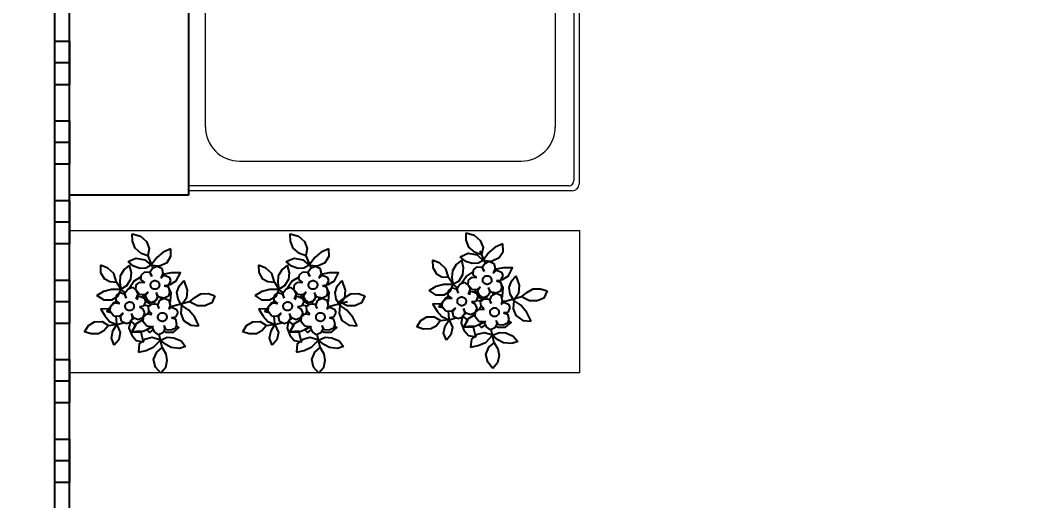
# Model space of a CAD drawing. Header units: inches. Extents: x -173 to 14008, y -3334 to 10368.
# Drawn here: x 5305.3 to 5663.9, y 7290.9 to 7460.4 of the extents above; entities that cross this region are included whole.
import ezdxf

# ---------------------------------------------------------------- set-up
doc = ezdxf.new("R2010")
doc.units = ezdxf.units.IN
doc.header["$MEASUREMENT"] = 0
doc.layers.add('ARREDAMENTO', color=8, linetype='Continuous', lineweight=18)
doc.layers.add('QUOTE', color=6, linetype='Continuous', lineweight=9)
doc.styles.get("Standard").update_dxf_attribs({"font": 'Arial.ttf'})
doc.dimstyles.get("Standard").update_dxf_attribs({"dimtxt": 15, "dimasz": 10, "dimexe": 10, "dimexo": 10, "dimgap": 5, "dimtad": 2, "dimtih": 1, "dimtoh": 1, "dimdec": 0, "dimzin": 0, "dimdsep": 46, "dimtxsty": 'Standard', "dimblk": 'OBLIQUE', "dimblk1": 'OBLIQUE', "dimblk2": 'OBLIQUE', "dimcen": 0.09, "dimdle": 10, "dimadec": 0, "dimazin": 0, "dimtfac": 1, "dimtdec": 0, "dimtofl": 0, "dimtmove": 0, "dimatfit": 3, "dimldrblk": 'OBLIQUE', "dimfxl": 1, "dimtolj": 1, "dimtzin": 0, "dimarcsym": 0})

# ---------------------------------------------------------------- blocks, each defined once
blk = doc.blocks.new('vasca')
at = {"layer": 'ARREDAMENTO'}
for p, q in [((11001.47, 4427.4), (11207.6, 4427.4)), ((11001.47, 4427.4), (11207.6, 4427.4)), ((11207.6, 4427.4), (11215.6, 4427.4)), ((11207.6, 4427.4), (11215.6, 4427.4)), ((10999.47, 4312.54), (10999.47, 4425.4)), ((10999.47, 4312.54), (10999.47, 4425.4)), ((11000.97, 4312.54), (11000.97, 4424.4)), ((11002.47, 4425.9), (11207.6, 4425.9)), ((11207.6, 4425.9), (11214.6, 4425.9)), ((11216.1, 4424.4), (11216.1, 4312.54)), ((11217.6, 4425.4), (11217.6, 4312.54)), ((11217.6, 4425.4), (11217.6, 4312.54)), ((11016.47, 4420.4), (11198.85, 4420.4)), ((11006.47, 4327.54), (11006.47, 4410.4)), ((11208.85, 4327.54), (11208.85, 4410.4)), ((11198.85, 4317.54), (11016.47, 4317.54))]:
    blk.add_line(p, q, dxfattribs=at)
for radius in [4.62, 2.82]:
    blk.add_circle((11107.57, 4328.92), radius, dxfattribs=at)
for centre, radius, start, end in [((11001.47, 4425.4), 2, 90, 180), ((11001.47, 4425.4), 2, 90, 180), ((11215.6, 4425.4), 2, 0, 90), ((11215.6, 4425.4), 2, 0, 90), ((11002.47, 4424.4), 1.5, 90, 180), ((11214.6, 4424.4), 1.5, 0, 90), ((11016.47, 4410.4), 10, 90, 180), ((11198.85, 4410.4), 10, 0, 90), ((11016.47, 4327.54), 10, 180, 270), ((11198.85, 4327.54), 10, 270, 0)]:
    blk.add_arc(centre, radius, start, end, dxfattribs=at)
blk = doc.blocks.new('_Oblique')
at = {"color": 0, "linetype": 'ByBlock', "lineweight": -2}
blk.add_line((-0.5, -0.5), (0.5, 0.5), dxfattribs=at)
blk = doc.blocks.new('*D20')
at = {"layer": 'Defpoints', "color": 0, "transparency": 16777216}
for p in [(5317.5, 7662.06), (5244.22, 7012.36), (5317.5, 7012.36)]:
    blk.add_point(p, dxfattribs=at)
at = {"layer": 'QUOTE', "color": 0, "lineweight": -2, "transparency": 16777216}
for p, q in [((5244.22, 7672.06), (5244.22, 7002.36)), ((5307.5, 7662.06), (5234.22, 7662.06)), ((5307.5, 7012.36), (5234.22, 7012.36))]:
    blk.add_line(p, q, dxfattribs=at)
at = {"layer": 'QUOTE', "color": 0, "lineweight": -2, "transparency": 16777216, "xscale": 10, "yscale": 10, "zscale": 10}
for p, rotation in [((5244.22, 7662.06), 90), ((5244.22, 7012.36), 270)]:
    blk.add_blockref('_Oblique', p, dxfattribs=dict(at, rotation=rotation))
at = {"layer": 'QUOTE', "color": 0, "transparency": 16777216, "insert": (5222.54, 7337.21), "char_height": 15, "attachment_point": 5}
blk.add_mtext('\\A1;650', dxfattribs=at)

msp = doc.modelspace()

# ---------------------------------------------------------------- linework, layer by layer
for p, q in [((5317.5, 7012.36), (5317.5, 7662.36)), ((5322.61, 7381.56), (5322.72, 7662.06)), ((5364.63, 7662.36), (5364.63, 7398.79)), ((5322.61, 7445.38), (5317.5, 7445.38)), ((5322.61, 7417.3), (5317.5, 7417.3)), ((5364.63, 7398.79), (5322.61, 7398.79)), ((5322.61, 7389.22), (5317.5, 7389.22)), ((5322.61, 7241.17), (5322.61, 7381.56)), ((5322.61, 7361.14), (5317.5, 7361.14)), ((5322.61, 7333.06), (5317.5, 7333.06)), ((5322.61, 7304.98), (5317.5, 7304.98))]:
    msp.add_line(p, q)
msp.add_lwpolyline([(6027.67, 7202.33), (6027.5, 7012.36), (5317.5, 7012.36), (5317.5, 7662.36)])
for points in [[(5322.61, 7453.04), (5322.61, 7437.72), (5317.5, 7437.72), (5317.5, 7453.04)], [(5322.61, 7424.96), (5322.61, 7409.64), (5317.5, 7409.64), (5317.5, 7424.96)], [(5322.61, 7396.88), (5322.61, 7381.56), (5317.5, 7381.56), (5317.5, 7396.88)], [(5322.61, 7368.8), (5322.61, 7353.49), (5317.5, 7353.49), (5317.5, 7368.8)], [(5322.61, 7340.72), (5322.61, 7325.41), (5317.5, 7325.41), (5317.5, 7340.72)], [(5322.61, 7312.64), (5322.61, 7297.33), (5317.5, 7297.33), (5317.5, 7312.64)]]:
    msp.add_lwpolyline(points, close=True)
at = {"layer": 'ARREDAMENTO', "linetype": 'Continuous', "lineweight": -3}
for p, q in [((5352, 7372.95), (5353.52, 7373.69)), ((5353.52, 7373.69), (5355.2, 7372.96)), ((5407.78, 7372.95), (5409.3, 7373.69)), ((5409.3, 7373.69), (5410.98, 7372.96)), ((5468.22, 7373.3), (5469.21, 7374.67)), ((5469.21, 7374.67), (5470.73, 7375.41)), ((5470.73, 7375.41), (5472.42, 7374.68)), ((5472.42, 7374.68), (5472.84, 7372.9)), ((5347.87, 7368.94), (5348.02, 7370.68)), ((5348.02, 7370.68), (5349.27, 7371.73)), ((5349.27, 7371.73), (5351.01, 7371.58)), ((5351.01, 7371.58), (5352, 7372.95)), ((5351.01, 7371.58), (5351.75, 7370.06)), ((5351.75, 7370.06), (5351.01, 7371.58)), ((5355.63, 7371.17), (5354.9, 7369.49)), ((5354.9, 7369.49), (5356.16, 7370.55)), ((5355.2, 7372.96), (5355.63, 7371.17)), ((5356.16, 7370.55), (5357.84, 7369.82)), ((5403.64, 7368.94), (5403.79, 7370.68)), ((5403.79, 7370.68), (5405.05, 7371.73)), ((5405.05, 7371.73), (5406.78, 7371.58)), ((5406.78, 7371.58), (5407.78, 7372.95)), ((5406.78, 7371.58), (5407.52, 7370.06)), ((5407.52, 7370.06), (5406.78, 7371.58)), ((5411.41, 7371.17), (5410.68, 7369.49)), ((5410.68, 7369.49), (5411.93, 7370.55)), ((5410.98, 7372.96), (5411.41, 7371.17)), ((5411.93, 7370.55), (5413.62, 7369.82)), ((5465.08, 7370.67), (5465.23, 7372.4)), ((5466.45, 7369.67), (5465.08, 7370.67)), ((5465.23, 7372.4), (5466.49, 7373.46)), ((5466.49, 7373.46), (5468.22, 7373.3)), ((5468.22, 7373.3), (5468.96, 7371.78)), ((5468.96, 7371.78), (5468.22, 7373.3)), ((5472.84, 7372.9), (5472.11, 7371.22)), ((5472.11, 7371.22), (5473.37, 7372.27)), ((5473.37, 7372.27), (5475.05, 7371.54)), ((5475.53, 7370.34), (5474.8, 7368.65)), ((5475.05, 7371.54), (5475.53, 7370.34)), ((5346.09, 7365.31), (5346.24, 7367.05)), ((5346.24, 7367.05), (5347.5, 7368.1)), ((5347.5, 7368.1), (5349.23, 7367.95)), ((5349.23, 7367.95), (5347.87, 7368.94)), ((5357.59, 7366.93), (5356.12, 7366.77)), ((5356.12, 7366.77), (5357.54, 7366.35)), ((5358.32, 7368.61), (5357.59, 7366.93)), ((5357.84, 7369.82), (5358.32, 7368.61)), ((5401.87, 7365.31), (5402.02, 7367.05)), ((5402.02, 7367.05), (5403.28, 7368.1)), ((5403.28, 7368.1), (5405.01, 7367.95)), ((5405.01, 7367.95), (5403.64, 7368.94)), ((5413.36, 7366.93), (5411.89, 7366.77)), ((5411.89, 7366.77), (5413.31, 7366.35)), ((5414.09, 7368.61), (5413.36, 7366.93)), ((5413.62, 7369.82), (5414.09, 7368.61)), ((5459.42, 7365.92), (5460.41, 7367.29)), ((5460.41, 7367.29), (5461.94, 7368.03)), ((5461.94, 7368.03), (5463.3, 7367.04)), ((5463.3, 7367.04), (5463.46, 7368.77)), ((5463.3, 7367.04), (5464.04, 7365.52)), ((5464.62, 7365.47), (5463.3, 7367.04)), ((5463.46, 7368.77), (5464.71, 7369.83)), ((5464.71, 7369.83), (5466.45, 7369.67)), ((5474.8, 7368.65), (5473.33, 7368.49)), ((5473.33, 7368.49), (5474.75, 7368.07)), ((5474.75, 7368.07), (5475.18, 7366.29)), ((5339.07, 7361.56), (5339.22, 7363.3)), ((5339.22, 7363.3), (5340.48, 7364.35)), ((5340.48, 7364.35), (5341.9, 7363.93)), ((5341.9, 7363.93), (5342.64, 7362.41)), ((5342.21, 7364.2), (5343.2, 7365.57)), ((5342.64, 7362.41), (5342.21, 7364.2)), ((5343.2, 7365.57), (5344.72, 7366.31)), ((5344.72, 7366.31), (5346.09, 7365.31)), ((5346.09, 7365.31), (5346.83, 7363.79)), ((5347.41, 7363.74), (5346.09, 7365.31)), ((5346.83, 7363.79), (5346.1, 7362.11)), ((5346.1, 7362.11), (5347.36, 7363.16)), ((5347.36, 7363.16), (5349.04, 7362.44)), ((5349.15, 7363.59), (5347.41, 7363.74)), ((5350.4, 7364.65), (5349.15, 7363.59)), ((5349.41, 7363.28), (5350.4, 7364.65)), ((5350.15, 7361.76), (5349.41, 7363.28)), ((5354.03, 7362.87), (5353.29, 7364.39)), ((5353.29, 7364.39), (5353.72, 7362.61)), ((5357.55, 7363.15), (5356.03, 7362.41)), ((5357.54, 7366.35), (5357.96, 7364.57)), ((5357.96, 7364.57), (5357.55, 7363.15)), ((5394.84, 7361.56), (5395, 7363.3)), ((5395, 7363.3), (5396.25, 7364.35)), ((5396.25, 7364.35), (5397.67, 7363.93)), ((5397.67, 7363.93), (5398.41, 7362.41)), ((5397.99, 7364.2), (5398.98, 7365.57)), ((5398.41, 7362.41), (5397.99, 7364.2)), ((5398.98, 7365.57), (5400.5, 7366.31)), ((5400.5, 7366.31), (5401.87, 7365.31)), ((5401.87, 7365.31), (5402.61, 7363.79)), ((5403.19, 7363.74), (5401.87, 7365.31)), ((5402.61, 7363.79), (5401.88, 7362.11)), ((5401.88, 7362.11), (5403.14, 7363.16)), ((5403.14, 7363.16), (5404.82, 7362.44)), ((5404.92, 7363.59), (5403.19, 7363.74)), ((5406.18, 7364.65), (5404.92, 7363.59)), ((5405.18, 7363.28), (5406.18, 7364.65)), ((5405.92, 7361.76), (5405.18, 7363.28)), ((5409.81, 7362.87), (5409.07, 7364.39)), ((5409.07, 7364.39), (5409.49, 7362.61)), ((5413.32, 7363.15), (5411.8, 7362.41)), ((5413.31, 7366.35), (5413.74, 7364.57)), ((5413.74, 7364.57), (5413.32, 7363.15)), ((5456.28, 7363.29), (5456.43, 7365.02)), ((5457.65, 7362.29), (5456.28, 7363.29)), ((5456.43, 7365.02), (5457.69, 7366.07)), ((5457.69, 7366.07), (5459.11, 7365.66)), ((5459.11, 7365.66), (5459.85, 7364.14)), ((5459.85, 7364.14), (5459.42, 7365.92)), ((5464.04, 7365.52), (5463.32, 7363.84)), ((5463.32, 7363.84), (5464.57, 7364.89)), ((5464.57, 7364.89), (5466.26, 7364.16)), ((5466.36, 7365.32), (5464.62, 7365.47)), ((5466.73, 7362.95), (5466, 7361.27)), ((5466.26, 7364.16), (5466.73, 7362.95)), ((5467.61, 7366.37), (5466.36, 7365.32)), ((5466.62, 7365), (5467.61, 7366.37)), ((5467.36, 7363.48), (5466.62, 7365)), ((5468.73, 7362.49), (5467.36, 7363.48)), ((5470.25, 7363.23), (5468.73, 7362.49)), ((5470.93, 7364.33), (5470.25, 7363.23)), ((5471.24, 7364.6), (5470.5, 7366.12)), ((5470.5, 7366.12), (5470.93, 7364.33)), ((5470.99, 7361.71), (5471.72, 7363.39)), ((5473.24, 7364.13), (5471.24, 7364.6)), ((5471.72, 7363.39), (5473.24, 7364.13)), ((5474.76, 7364.87), (5473.24, 7364.13)), ((5473.24, 7364.13), (5474.92, 7363.4)), ((5475.18, 7366.29), (5474.76, 7364.87)), ((5474.92, 7363.4), (5475.35, 7361.62)), ((5336.98, 7357.67), (5337.13, 7359.4)), ((5337.13, 7359.4), (5338.7, 7360.72)), ((5338.7, 7360.72), (5340.44, 7360.57)), ((5340.44, 7360.57), (5339.07, 7361.56)), ((5348.79, 7359.55), (5347.32, 7359.38)), ((5347.32, 7359.38), (5348.43, 7358.7)), ((5349.52, 7361.23), (5348.79, 7359.55)), ((5349.04, 7362.44), (5349.52, 7361.23)), ((5351.52, 7360.76), (5350.15, 7361.76)), ((5350.53, 7359.39), (5351.78, 7360.45)), ((5350.69, 7357.92), (5350.53, 7359.39)), ((5353.04, 7361.5), (5351.52, 7360.76)), ((5351.78, 7360.45), (5353.52, 7360.3)), ((5353.72, 7362.61), (5353.04, 7361.5)), ((5353.52, 7360.3), (5354.26, 7358.78)), ((5353.78, 7359.98), (5354.51, 7361.67)), ((5354.26, 7358.78), (5353.78, 7359.98)), ((5356.03, 7362.41), (5354.03, 7362.87)), ((5354.51, 7361.67), (5356.03, 7362.41)), ((5356.03, 7362.41), (5357.71, 7361.68)), ((5357.71, 7361.68), (5358.14, 7359.89)), ((5358.14, 7359.89), (5357.72, 7358.47)), ((5392.76, 7357.67), (5392.91, 7359.4)), ((5392.91, 7359.4), (5394.48, 7360.72)), ((5394.48, 7360.72), (5396.21, 7360.57)), ((5396.21, 7360.57), (5394.84, 7361.56)), ((5404.57, 7359.55), (5403.1, 7359.38)), ((5403.1, 7359.38), (5404.2, 7358.7)), ((5405.3, 7361.23), (5404.57, 7359.55)), ((5404.82, 7362.44), (5405.3, 7361.23)), ((5407.29, 7360.76), (5405.92, 7361.76)), ((5406.3, 7359.39), (5407.56, 7360.45)), ((5406.46, 7357.92), (5406.3, 7359.39)), ((5408.81, 7361.5), (5407.29, 7360.76)), ((5407.56, 7360.45), (5409.29, 7360.3)), ((5409.49, 7362.61), (5408.81, 7361.5)), ((5409.29, 7360.3), (5410.03, 7358.78)), ((5409.55, 7359.98), (5410.28, 7361.67)), ((5410.03, 7358.78), (5409.55, 7359.98)), ((5411.8, 7362.41), (5409.81, 7362.87)), ((5410.28, 7361.67), (5411.8, 7362.41)), ((5411.8, 7362.41), (5413.49, 7361.68)), ((5413.49, 7361.68), (5413.91, 7359.89)), ((5413.91, 7359.89), (5413.5, 7358.47)), ((5454.19, 7359.39), (5454.34, 7361.13)), ((5455.51, 7357.82), (5454.19, 7359.39)), ((5454.34, 7361.13), (5455.92, 7362.45)), ((5455.92, 7362.45), (5457.65, 7362.29)), ((5466, 7361.27), (5464.53, 7361.11)), ((5464.53, 7361.11), (5465.64, 7360.43)), ((5465.64, 7360.43), (5466.38, 7358.91)), ((5467.74, 7361.12), (5468.99, 7362.17)), ((5467.9, 7359.65), (5467.74, 7361.12)), ((5468.95, 7358.39), (5467.9, 7359.65)), ((5468.99, 7362.17), (5470.73, 7362.02)), ((5470.73, 7362.02), (5471.47, 7360.5)), ((5471.47, 7360.5), (5470.99, 7361.71)), ((5475.35, 7361.62), (5474.93, 7360.2)), ((5474.93, 7360.2), (5475.88, 7360.99)), ((5475.88, 7360.99), (5477.56, 7360.26)), ((5477.56, 7360.26), (5478.04, 7359.05)), ((5338.3, 7356.1), (5336.98, 7357.67)), ((5340.03, 7355.95), (5338.3, 7356.1)), ((5341.6, 7357.26), (5340.03, 7355.95)), ((5340.61, 7355.9), (5341.6, 7357.26)), ((5341.04, 7354.11), (5340.61, 7355.9)), ((5345.23, 7355.49), (5344.49, 7357.01)), ((5344.49, 7357.01), (5344.92, 7355.23)), ((5348.43, 7358.7), (5349.17, 7357.18)), ((5349.17, 7357.18), (5348.44, 7355.5)), ((5348.6, 7354.03), (5348.75, 7355.76)), ((5348.75, 7355.76), (5350.01, 7356.82)), ((5350.01, 7356.82), (5351.74, 7356.67)), ((5351.74, 7356.67), (5350.69, 7357.92)), ((5357.72, 7358.47), (5358.67, 7359.26)), ((5358.67, 7359.26), (5360.35, 7358.53)), ((5360.83, 7357.33), (5360.1, 7355.64)), ((5360.35, 7358.53), (5360.83, 7357.33)), ((5394.08, 7356.1), (5392.76, 7357.67)), ((5395.81, 7355.95), (5394.08, 7356.1)), ((5397.38, 7357.26), (5395.81, 7355.95)), ((5396.39, 7355.9), (5397.38, 7357.26)), ((5396.81, 7354.11), (5396.39, 7355.9)), ((5401.01, 7355.49), (5400.27, 7357.01)), ((5400.27, 7357.01), (5400.7, 7355.23)), ((5404.2, 7358.7), (5404.94, 7357.18)), ((5404.94, 7357.18), (5404.21, 7355.5)), ((5404.38, 7354.03), (5404.53, 7355.76)), ((5404.53, 7355.76), (5405.78, 7356.82)), ((5405.78, 7356.82), (5407.52, 7356.67)), ((5407.52, 7356.67), (5406.46, 7357.92)), ((5413.5, 7358.47), (5414.44, 7359.26)), ((5414.44, 7359.26), (5416.12, 7358.53)), ((5416.6, 7357.33), (5415.87, 7355.64)), ((5416.12, 7358.53), (5416.6, 7357.33)), ((5457.24, 7357.67), (5455.51, 7357.82)), ((5458.82, 7358.99), (5457.24, 7357.67)), ((5457.82, 7357.62), (5458.82, 7358.99)), ((5458.25, 7355.84), (5457.82, 7357.62)), ((5459.93, 7355.11), (5458.25, 7355.84)), ((5462.13, 7356.95), (5461.14, 7355.58)), ((5462.45, 7357.21), (5461.7, 7358.74)), ((5461.7, 7358.74), (5462.13, 7356.95)), ((5464.13, 7356.49), (5462.45, 7357.21)), ((5465.65, 7357.23), (5464.13, 7356.49)), ((5466.38, 7358.91), (5465.65, 7357.23)), ((5465.81, 7355.76), (5465.96, 7357.49)), ((5467.13, 7354.18), (5465.81, 7355.76)), ((5465.96, 7357.49), (5467.22, 7358.54)), ((5467.22, 7358.54), (5468.95, 7358.39)), ((5477.31, 7357.37), (5475.84, 7357.21)), ((5475.84, 7357.21), (5477.26, 7356.79)), ((5477.26, 7356.79), (5477.68, 7355.01)), ((5478.04, 7359.05), (5477.31, 7357.37)), ((5342.72, 7353.38), (5341.04, 7354.11)), ((5343.93, 7353.86), (5342.72, 7353.38)), ((5344.92, 7355.23), (5343.93, 7353.86)), ((5346.92, 7354.76), (5345.23, 7355.49)), ((5348.44, 7355.5), (5346.92, 7354.76)), ((5349.92, 7352.46), (5348.6, 7354.03)), ((5351.65, 7352.31), (5349.92, 7352.46)), ((5356.8, 7351.27), (5356.06, 7352.8)), ((5356.06, 7352.8), (5356.22, 7351.33)), ((5360.1, 7355.64), (5358.63, 7355.48)), ((5358.63, 7355.48), (5360.05, 7355.07)), ((5360.05, 7355.07), (5360.47, 7353.28)), ((5360.47, 7353.28), (5360.06, 7351.86)), ((5398.5, 7353.38), (5396.81, 7354.11)), ((5399.7, 7353.86), (5398.5, 7353.38)), ((5400.7, 7355.23), (5399.7, 7353.86)), ((5402.69, 7354.76), (5401.01, 7355.49)), ((5404.21, 7355.5), (5402.69, 7354.76)), ((5405.69, 7352.46), (5404.38, 7354.03)), ((5407.43, 7352.31), (5405.69, 7352.46)), ((5412.58, 7351.27), (5411.84, 7352.8)), ((5411.84, 7352.8), (5412, 7351.33)), ((5415.87, 7355.64), (5414.4, 7355.48)), ((5414.4, 7355.48), (5415.82, 7355.07)), ((5415.82, 7355.07), (5416.25, 7353.28)), ((5416.25, 7353.28), (5415.83, 7351.86)), ((5461.14, 7355.58), (5459.93, 7355.11)), ((5468.86, 7354.03), (5467.13, 7354.18)), ((5469.87, 7352.2), (5469.13, 7353.72)), ((5471.24, 7351.2), (5469.87, 7352.2)), ((5473.44, 7353.05), (5472.76, 7351.94)), ((5474.01, 7353), (5473.27, 7354.52)), ((5473.27, 7354.52), (5473.44, 7353.05)), ((5475.75, 7352.85), (5474.01, 7353)), ((5477.27, 7353.59), (5475.75, 7352.85)), ((5477.68, 7355.01), (5477.27, 7353.59)), ((5352.66, 7350.47), (5351.92, 7351.99)), ((5354.03, 7349.48), (5352.66, 7350.47)), ((5355.55, 7350.22), (5354.03, 7349.48)), ((5356.22, 7351.33), (5355.55, 7350.22)), ((5358.54, 7351.12), (5356.8, 7351.27)), ((5360.06, 7351.86), (5358.54, 7351.12)), ((5408.43, 7350.47), (5407.69, 7351.99)), ((5409.8, 7349.48), (5408.43, 7350.47)), ((5411.32, 7350.22), (5409.8, 7349.48)), ((5412, 7351.33), (5411.32, 7350.22)), ((5414.31, 7351.12), (5412.58, 7351.27)), ((5415.83, 7351.86), (5414.31, 7351.12)), ((5472.76, 7351.94), (5471.24, 7351.2))]:
    msp.add_line(p, q, dxfattribs=at)
at = {"layer": 'ARREDAMENTO'}
msp.add_lwpolyline([(5502.67, 7386.27), (5502.67, 7336.02), (5322.61, 7336.02), (5322.61, 7386.27)], close=True, dxfattribs=at)
at = {"layer": 'ARREDAMENTO', "linetype": 'Continuous', "lineweight": -3}
for points in [[(5344.81, 7385.14), (5347.66, 7384.3), (5349.84, 7382.35), (5350.8, 7379.92), (5350.28, 7377.33), (5348, 7378.12), (5345.83, 7380.07), (5344.87, 7382.49)], [(5400.58, 7385.14), (5403.44, 7384.3), (5405.61, 7382.35), (5406.57, 7379.92), (5406.05, 7377.33), (5403.78, 7378.12), (5401.6, 7380.07), (5400.64, 7382.49)], [(5462.6, 7385.48), (5465.46, 7384.64), (5467.63, 7382.69), (5468.59, 7380.26), (5468.07, 7377.67), (5465.8, 7378.46), (5463.62, 7380.41), (5462.66, 7382.83)], [(5475.62, 7381.57), (5472.88, 7380.34), (5470.66, 7378.48), (5468.66, 7375.73), (5471.57, 7375.47), (5474.32, 7376.7), (5475.68, 7378.92)], [(5358.41, 7379.84), (5355.67, 7378.62), (5353.45, 7376.76), (5351.45, 7374), (5354.36, 7373.75), (5357.11, 7374.97), (5358.47, 7377.2)], [(5414.19, 7379.84), (5411.44, 7378.62), (5409.23, 7376.76), (5407.23, 7374), (5410.14, 7373.75), (5412.88, 7374.97), (5414.25, 7377.2)], [(5460.57, 7377.02), (5463.32, 7378.25), (5466.49, 7377.68), (5468.66, 7375.73), (5466.82, 7374.72), (5464.76, 7374.61), (5462.48, 7375.39)], [(5333.58, 7374.1), (5333.65, 7371.46), (5334.92, 7369.3), (5336.88, 7368.25), (5339.21, 7368.04), (5338.3, 7371.05), (5336.13, 7373)], [(5343.84, 7374.08), (5341.94, 7372.49), (5340.58, 7370.27), (5340.37, 7367.94), (5340.75, 7365.56), (5342.91, 7366.84), (5344.28, 7369.06), (5344.48, 7371.39)], [(5343.36, 7375.3), (5346.11, 7376.52), (5349.28, 7375.95), (5351.45, 7374), (5349.61, 7372.99), (5347.55, 7372.88), (5345.27, 7373.67)], [(5389.36, 7374.1), (5389.42, 7371.46), (5390.7, 7369.3), (5392.66, 7368.25), (5394.98, 7368.04), (5394.08, 7371.05), (5391.9, 7373)], [(5399.62, 7374.08), (5397.72, 7372.49), (5396.35, 7370.27), (5396.15, 7367.94), (5396.53, 7365.56), (5398.69, 7366.84), (5400.06, 7369.06), (5400.26, 7371.39)], [(5399.14, 7375.3), (5401.88, 7376.52), (5405.05, 7375.95), (5407.23, 7374), (5405.38, 7372.99), (5403.32, 7372.88), (5401.04, 7373.67)], [(5450.8, 7375.83), (5450.86, 7373.18), (5452.13, 7371.02), (5454.09, 7369.97), (5456.42, 7369.77), (5455.51, 7372.78), (5453.34, 7374.73)], [(5461.05, 7375.81), (5459.15, 7374.22), (5457.79, 7371.99), (5457.58, 7369.66), (5457.96, 7367.29), (5460.13, 7368.56), (5461.49, 7370.79), (5461.7, 7373.11)], [(5480.21, 7370.32), (5481.38, 7366.99), (5481.13, 7364.09), (5479.45, 7361.6), (5478.17, 7363.76), (5477.79, 7366.14), (5478.58, 7368.41)], [(5363, 7368.6), (5364.17, 7365.27), (5363.92, 7362.36), (5362.23, 7359.87), (5360.96, 7362.03), (5360.58, 7364.41), (5361.37, 7366.69)], [(5418.77, 7368.6), (5419.95, 7365.27), (5419.69, 7362.36), (5418.01, 7359.87), (5416.73, 7362.03), (5416.36, 7364.41), (5417.14, 7366.69)], [(5449.56, 7365.09), (5452.04, 7366.63), (5454.74, 7367.28), (5457.96, 7367.29), (5456.86, 7364.75), (5454.7, 7363.47), (5452.05, 7363.41)], [(5332.35, 7363.37), (5334.83, 7364.91), (5337.53, 7365.55), (5340.75, 7365.56), (5339.65, 7363.02), (5337.49, 7361.74), (5334.84, 7361.68)], [(5373.96, 7363.24), (5372.86, 7360.7), (5370.43, 7359.74), (5367.79, 7359.68), (5364.98, 7361.1), (5366.88, 7362.69), (5369.04, 7363.96), (5371.68, 7364.03)], [(5388.13, 7363.37), (5390.61, 7364.91), (5393.3, 7365.55), (5396.53, 7365.56), (5395.43, 7363.02), (5393.26, 7361.74), (5390.62, 7361.68)], [(5426.86, 7363.24), (5425.75, 7360.7), (5423.33, 7359.74), (5420.68, 7359.68), (5417.88, 7361.1), (5419.77, 7362.69), (5421.94, 7363.96), (5424.58, 7364.03)], [(5491.17, 7364.96), (5490.07, 7362.42), (5487.64, 7361.46), (5485, 7361.4), (5482.19, 7362.82), (5484.09, 7364.41), (5486.25, 7365.69), (5488.89, 7365.75)], [(5368.34, 7352.59), (5366.85, 7355.66), (5364.73, 7358.19), (5362.23, 7359.87), (5361.98, 7356.96), (5362.94, 7354.53), (5365.43, 7352.85)], [(5424.12, 7352.59), (5422.62, 7355.66), (5420.5, 7358.19), (5418.01, 7359.87), (5417.76, 7356.96), (5418.72, 7354.53), (5421.21, 7352.85)], [(5485.55, 7354.32), (5484.06, 7357.38), (5481.94, 7359.91), (5479.45, 7361.6), (5479.19, 7358.69), (5480.15, 7356.26), (5482.64, 7354.57)], [(5445.22, 7352.28), (5446.59, 7354.51), (5448.75, 7355.78), (5451.39, 7355.85), (5453.62, 7354.48), (5451.99, 7352.57), (5450.14, 7351.56), (5447.5, 7351.5)], [(5461.38, 7356.14), (5460.86, 7353.55), (5461.82, 7351.12), (5463.42, 7349.22), (5466.01, 7348.7), (5465.07, 7352.46), (5461.86, 7352.29), (5463.26, 7354.63)], [(5328.01, 7350.56), (5329.38, 7352.78), (5331.54, 7354.06), (5334.18, 7354.12), (5336.41, 7352.75), (5334.78, 7350.84), (5332.93, 7349.83), (5330.29, 7349.77)], [(5338.44, 7345.83), (5337.48, 7348.26), (5338, 7350.86), (5339.37, 7353.08), (5340.59, 7350.34), (5340.07, 7347.74)], [(5344.17, 7354.42), (5343.65, 7351.83), (5344.61, 7349.4), (5346.21, 7347.5), (5348.8, 7346.98), (5347.86, 7350.74), (5344.65, 7350.56), (5346.04, 7352.91)], [(5383.78, 7350.56), (5385.15, 7352.78), (5387.31, 7354.06), (5389.96, 7354.12), (5392.18, 7352.75), (5390.55, 7350.84), (5388.7, 7349.83), (5386.06, 7349.77)], [(5394.22, 7345.83), (5393.26, 7348.26), (5393.78, 7350.86), (5395.14, 7353.08), (5396.37, 7350.34), (5395.85, 7347.74)], [(5399.95, 7354.42), (5399.43, 7351.83), (5400.39, 7349.4), (5401.98, 7347.5), (5404.57, 7346.98), (5403.64, 7350.74), (5400.43, 7350.56), (5401.82, 7352.91)], [(5455.65, 7347.56), (5454.69, 7349.99), (5455.21, 7352.58), (5456.58, 7354.81), (5457.8, 7352.06), (5457.28, 7349.47)], [(5363.61, 7345.39), (5361.49, 7344.69), (5358.59, 7344.95), (5356.63, 7346), (5354.72, 7347.63), (5357.15, 7348.59), (5359.47, 7348.39), (5362.01, 7347.29)], [(5419.38, 7345.39), (5417.27, 7344.69), (5414.36, 7344.95), (5412.4, 7346), (5410.49, 7347.63), (5412.92, 7348.59), (5415.25, 7348.39), (5417.79, 7347.29)], [(5464.22, 7345.05), (5466.92, 7345.69), (5469.66, 7346.92), (5471.93, 7349.36), (5469.07, 7350.19), (5466.38, 7349.55), (5464.48, 7347.96)], [(5480.82, 7347.11), (5478.71, 7346.42), (5475.8, 7346.67), (5473.84, 7347.72), (5471.93, 7349.36), (5474.36, 7350.32), (5476.68, 7350.11), (5479.23, 7349.01)], [(5347.01, 7343.33), (5349.71, 7343.97), (5352.45, 7345.19), (5354.72, 7347.63), (5351.86, 7348.47), (5349.17, 7347.83), (5347.27, 7346.23)], [(5402.79, 7343.33), (5405.48, 7343.97), (5408.23, 7345.19), (5410.49, 7347.63), (5407.64, 7348.47), (5404.94, 7347.83), (5403.04, 7346.23)], [(5472.08, 7337.62), (5470.22, 7339.84), (5469.57, 7342.53), (5470.67, 7345.07), (5472.57, 7346.66), (5473.85, 7344.5), (5474.23, 7342.12), (5473.71, 7339.53)], [(5354.86, 7335.9), (5353.01, 7338.11), (5352.36, 7340.81), (5353.46, 7343.35), (5355.36, 7344.94), (5356.64, 7342.78), (5357.02, 7340.4), (5356.5, 7337.81)], [(5410.64, 7335.9), (5408.78, 7338.11), (5408.14, 7340.81), (5409.24, 7343.35), (5411.14, 7344.94), (5412.41, 7342.78), (5412.79, 7340.4), (5412.27, 7337.81)]]:
    msp.add_lwpolyline(points, close=True, dxfattribs=at)
for points in [[(5350.28, 7377.33), (5352.11, 7373)], [(5406.05, 7377.33), (5407.88, 7373)], [(5467.49, 7379.06), (5469.32, 7374.73)], [(5357.73, 7367.26), (5358.19, 7367.26), (5360.35, 7368.53), (5361.77, 7371.34), (5358.55, 7371.33), (5355.46, 7370.77)], [(5413.51, 7367.26), (5413.97, 7367.26), (5416.13, 7368.53), (5417.55, 7371.34), (5414.32, 7371.33), (5411.23, 7370.77)], [(5460.92, 7367.54), (5460.92, 7367.61), (5462.6, 7370.1), (5465.08, 7371.65), (5465.16, 7371.64)], [(5474.94, 7368.98), (5475.4, 7368.98), (5477.57, 7370.26), (5478.98, 7373.07), (5475.76, 7373.06), (5472.67, 7372.5)], [(5339.21, 7368.04), (5341.02, 7365.25), (5342.3, 7364.32)], [(5343.71, 7365.81), (5343.71, 7365.89), (5345.39, 7368.38), (5347.87, 7369.92), (5347.95, 7369.91)], [(5357.92, 7360.82), (5358.26, 7361.39), (5358.52, 7364.3), (5357.36, 7366.9)], [(5394.98, 7368.04), (5396.79, 7365.25), (5398.07, 7364.32)], [(5399.49, 7365.81), (5399.49, 7365.89), (5401.17, 7368.38), (5403.65, 7369.92), (5403.73, 7369.91)], [(5413.69, 7360.82), (5414.04, 7361.39), (5414.29, 7364.3), (5413.13, 7366.9)], [(5456.42, 7369.77), (5458.23, 7366.97), (5459.51, 7366.04)], [(5475.13, 7362.55), (5475.48, 7363.12), (5475.73, 7366.02), (5474.57, 7368.63)], [(5346.9, 7364.35), (5346.61, 7364.25)], [(5348.52, 7363.65), (5348.48, 7363.42), (5350.02, 7360.94), (5351.32, 7360.06)], [(5402.68, 7364.35), (5402.39, 7364.25)], [(5404.29, 7363.65), (5404.25, 7363.42), (5405.79, 7360.94), (5407.1, 7360.06)], [(5454.41, 7359.14), (5453.18, 7359.5), (5455.18, 7362.26), (5456.51, 7363.12)], [(5459.64, 7364.57), (5459.74, 7364.6)], [(5463.42, 7364.07), (5464.11, 7363.82)], [(5464.11, 7366.08), (5463.82, 7365.97)], [(5465.73, 7365.37), (5465.69, 7365.14), (5467.23, 7362.67), (5468.53, 7361.79)], [(5469.82, 7362.1), (5469.9, 7363.06)], [(5469.88, 7363.05), (5469.87, 7362.73)], [(5472.03, 7364.41), (5472.04, 7364), (5472.27, 7363.66)], [(5337.19, 7357.42), (5335.97, 7357.77), (5337.97, 7360.53), (5339.3, 7361.39)], [(5342.43, 7362.84), (5342.53, 7362.87)], [(5346.21, 7362.35), (5346.9, 7362.09)], [(5350.74, 7359.58), (5348.94, 7359.9)], [(5352.61, 7360.38), (5352.69, 7361.33)], [(5352.67, 7361.33), (5352.66, 7361)], [(5354.04, 7359.32), (5353.99, 7359.32)], [(5354.82, 7362.69), (5354.83, 7362.28), (5355.06, 7361.93)], [(5364.98, 7361.1), (5359.28, 7359.54), (5358.02, 7359.49)], [(5392.97, 7357.42), (5391.74, 7357.77), (5393.74, 7360.53), (5395.08, 7361.39)], [(5398.2, 7362.84), (5398.3, 7362.87)], [(5401.98, 7362.35), (5402.67, 7362.09)], [(5406.52, 7359.58), (5404.72, 7359.9)], [(5408.38, 7360.38), (5408.47, 7361.33)], [(5408.45, 7361.33), (5408.44, 7361)], [(5409.82, 7359.32), (5409.77, 7359.32)], [(5410.6, 7362.69), (5410.6, 7362.28), (5410.83, 7361.93)], [(5420.76, 7361.1), (5415.05, 7359.54), (5413.8, 7359.49)], [(5454.56, 7358.96), (5453.16, 7359.26), (5453.55, 7360.35), (5450.9, 7360.28), (5452.44, 7357.81), (5454.04, 7355.91), (5456.58, 7354.81), (5456.47, 7356.87), (5456.25, 7357.76)], [(5467.95, 7361.3), (5466.16, 7361.62)], [(5467.51, 7358.52), (5467.82, 7359.39), (5468, 7359.53)], [(5471.25, 7361.05), (5471.2, 7361.04)], [(5482.19, 7362.82), (5476.49, 7361.27), (5475.23, 7361.22)], [(5337.35, 7357.23), (5335.95, 7357.53), (5336.33, 7358.62), (5333.69, 7358.56), (5335.23, 7356.08), (5336.83, 7354.18), (5339.37, 7353.08), (5339.25, 7355.14), (5339.04, 7356.03)], [(5350.3, 7356.79), (5350.61, 7357.66), (5350.78, 7357.81)], [(5393.12, 7357.23), (5391.73, 7357.53), (5392.11, 7358.62), (5389.47, 7358.56), (5391.01, 7356.08), (5392.6, 7354.18), (5395.14, 7353.08), (5395.03, 7355.14), (5394.81, 7356.03)], [(5406.08, 7356.79), (5406.39, 7357.66), (5406.56, 7357.81)], [(5461.69, 7356.35), (5462.78, 7357.07)], [(5465.86, 7356.28), (5465.51, 7356.37), (5463.03, 7354.83), (5461.93, 7352.29), (5465.15, 7352.3), (5467.23, 7353.1), (5469.54, 7354.28)], [(5462.11, 7357.05), (5462.37, 7357.37)], [(5476.13, 7357.12), (5476.1, 7357.24)], [(5336.41, 7352.75), (5340.27, 7353.3), (5341.86, 7353.75)], [(5344.48, 7354.62), (5345.57, 7355.35)], [(5348.65, 7354.56), (5348.3, 7354.64), (5345.82, 7353.1), (5344.72, 7350.56), (5347.94, 7350.57), (5350.02, 7351.37), (5352.32, 7352.56)], [(5344.9, 7355.32), (5345.16, 7355.65)], [(5352.21, 7351.39), (5350.85, 7350.32), (5349.92, 7351.29), (5351.35, 7352.33)], [(5355.94, 7350.86), (5356.72, 7350.39), (5359.36, 7350.45), (5361.26, 7352.04), (5360.32, 7352.75)], [(5358.92, 7355.4), (5358.89, 7355.51)], [(5392.18, 7352.75), (5396.04, 7353.3), (5397.64, 7353.75)], [(5400.26, 7354.62), (5401.34, 7355.35)], [(5404.42, 7354.56), (5404.07, 7354.64), (5401.59, 7353.1), (5400.49, 7350.56), (5403.72, 7350.57), (5405.79, 7351.37), (5408.1, 7352.56)], [(5400.67, 7355.32), (5400.93, 7355.65)], [(5407.99, 7351.39), (5406.62, 7350.32), (5405.7, 7351.29), (5407.12, 7352.33)], [(5411.72, 7350.86), (5412.49, 7350.39), (5415.14, 7350.45), (5417.03, 7352.04), (5416.09, 7352.75)], [(5414.69, 7355.4), (5414.67, 7355.51)], [(5453.62, 7354.48), (5457.48, 7355.02), (5459.07, 7355.48)], [(5469.42, 7353.11), (5468.06, 7352.04), (5467.13, 7353.01), (5468.56, 7354.06)], [(5473.15, 7352.59), (5473.93, 7352.11), (5476.57, 7352.18), (5478.47, 7353.77), (5477.53, 7354.47)], [(5355.36, 7344.94), (5354.25, 7349.59)], [(5411.14, 7344.94), (5410.03, 7349.59)], [(5472.57, 7346.66), (5471.46, 7351.31)]]:
    msp.add_lwpolyline(points, dxfattribs=at)
for points in [[(5471.21, 7369.78, -0.098476), (5471.51, 7369.25, -0.098485), (5471.57, 7368.65, -0.098498), (5471.4, 7368.07, -0.098507), (5471.02, 7367.6, -0.098507), (5470.49, 7367.31, -0.098498), (5469.89, 7367.24, -0.098485), (5469.31, 7367.41, -0.098476), (5468.84, 7367.79, -0.098476), (5468.55, 7368.32, -0.098485), (5468.48, 7368.92, -0.098498), (5468.65, 7369.5, -0.098507), (5469.03, 7369.97, -0.098507), (5469.56, 7370.26, -0.098498), (5470.16, 7370.33, -0.098485), (5470.74, 7370.16, -0.098476)], [(5354, 7368.06, -0.098476), (5354.29, 7367.53, -0.098485), (5354.36, 7366.93, -0.098498), (5354.19, 7366.34, -0.098507), (5353.81, 7365.87, -0.098507), (5353.28, 7365.58, -0.098498), (5352.68, 7365.52, -0.098485), (5352.1, 7365.68, -0.098476), (5351.63, 7366.06, -0.098476), (5351.34, 7366.59, -0.098485), (5351.27, 7367.2, -0.098498), (5351.44, 7367.78, -0.098507), (5351.82, 7368.25, -0.098507), (5352.35, 7368.54, -0.098498), (5352.95, 7368.61, -0.098485), (5353.53, 7368.44, -0.098476)], [(5409.78, 7368.06, -0.098476), (5410.07, 7367.53, -0.098485), (5410.14, 7366.93, -0.098498), (5409.97, 7366.34, -0.098507), (5409.59, 7365.87, -0.098507), (5409.06, 7365.58, -0.098498), (5408.46, 7365.52, -0.098485), (5407.87, 7365.68, -0.098476), (5407.4, 7366.06, -0.098476), (5407.11, 7366.59, -0.098485), (5407.05, 7367.2, -0.098498), (5407.21, 7367.78, -0.098507), (5407.59, 7368.25, -0.098507), (5408.12, 7368.54, -0.098498), (5408.73, 7368.61, -0.098485), (5409.31, 7368.44, -0.098476)], [(5345.05, 7360.55, -0.098476), (5345.34, 7360.02, -0.098485), (5345.41, 7359.42, -0.098498), (5345.24, 7358.83, -0.098507), (5344.86, 7358.36, -0.098507), (5344.33, 7358.07, -0.098498), (5343.73, 7358.01, -0.098485), (5343.15, 7358.17, -0.098476), (5342.68, 7358.55, -0.098476), (5342.39, 7359.08, -0.098485), (5342.32, 7359.69, -0.098498), (5342.49, 7360.27, -0.098507), (5342.87, 7360.74, -0.098507), (5343.4, 7361.03, -0.098498), (5344, 7361.1, -0.098485), (5344.58, 7360.93, -0.098476)], [(5400.83, 7360.55, -0.098476), (5401.12, 7360.02, -0.098485), (5401.19, 7359.42, -0.098498), (5401.02, 7358.83, -0.098507), (5400.64, 7358.36, -0.098507), (5400.11, 7358.07, -0.098498), (5399.51, 7358.01, -0.098485), (5398.92, 7358.17, -0.098476), (5398.45, 7358.55, -0.098476), (5398.16, 7359.08, -0.098485), (5398.1, 7359.69, -0.098498), (5398.26, 7360.27, -0.098507), (5398.64, 7360.74, -0.098507), (5399.17, 7361.03, -0.098498), (5399.78, 7361.1, -0.098485), (5400.36, 7360.93, -0.098476)], [(5462.26, 7362.27, -0.098476), (5462.56, 7361.74, -0.098485), (5462.62, 7361.14, -0.098498), (5462.45, 7360.56, -0.098507), (5462.07, 7360.09, -0.098507), (5461.54, 7359.8, -0.098498), (5460.94, 7359.73, -0.098485), (5460.36, 7359.9, -0.098476), (5459.89, 7360.28, -0.098476), (5459.6, 7360.81, -0.098485), (5459.53, 7361.41, -0.098498), (5459.7, 7361.99, -0.098507), (5460.08, 7362.46, -0.098507), (5460.61, 7362.75, -0.098498), (5461.21, 7362.82, -0.098485), (5461.79, 7362.65, -0.098476)], [(5356.61, 7356.72, -0.098476), (5356.9, 7356.19, -0.098485), (5356.97, 7355.59, -0.098498), (5356.8, 7355, -0.098507), (5356.42, 7354.53, -0.098507), (5355.89, 7354.24, -0.098498), (5355.29, 7354.18, -0.098485), (5354.71, 7354.35, -0.098476), (5354.24, 7354.72, -0.098476), (5353.94, 7355.26, -0.098485), (5353.88, 7355.86, -0.098498), (5354.05, 7356.44, -0.098507), (5354.43, 7356.91, -0.098507), (5354.96, 7357.2, -0.098498), (5355.56, 7357.27, -0.098485), (5356.14, 7357.1, -0.098476)], [(5412.39, 7356.72, -0.098476), (5412.68, 7356.19, -0.098485), (5412.74, 7355.59, -0.098498), (5412.58, 7355, -0.098507), (5412.2, 7354.53, -0.098507), (5411.67, 7354.24, -0.098498), (5411.06, 7354.18, -0.098485), (5410.48, 7354.35, -0.098476), (5410.01, 7354.72, -0.098476), (5409.72, 7355.26, -0.098485), (5409.65, 7355.86, -0.098498), (5409.82, 7356.44, -0.098507), (5410.2, 7356.91, -0.098507), (5410.73, 7357.2, -0.098498), (5411.33, 7357.27, -0.098485), (5411.92, 7357.1, -0.098476)], [(5473.82, 7358.44, -0.098476), (5474.11, 7357.91, -0.098485), (5474.18, 7357.31, -0.098498), (5474.01, 7356.73, -0.098507), (5473.63, 7356.26, -0.098507), (5473.1, 7355.97, -0.098498), (5472.5, 7355.9, -0.098485), (5471.92, 7356.07, -0.098476), (5471.45, 7356.45, -0.098476), (5471.16, 7356.98, -0.098485), (5471.09, 7357.58, -0.098498), (5471.26, 7358.16, -0.098507), (5471.64, 7358.63, -0.098507), (5472.17, 7358.93, -0.098498), (5472.77, 7358.99, -0.098485), (5473.35, 7358.82, -0.098476)]]:
    msp.add_lwpolyline(points, format="xyb", close=True, dxfattribs=at)

# ---------------------------------------------------------------- block references
at = {"layer": 'ARREDAMENTO', "xscale": 1.2, "yscale": 1.2, "zscale": 1.2, "rotation": 270}
msp.add_blockref('vasca', (189.58, 20861.39), dxfattribs=at)

# ---------------------------------------------------------------- dimensions: what is measured, and where the dimension line sits
at = {"layer": 'QUOTE'}
dim = msp.add_linear_dim(base=(5244.22, 7012.36), p1=(5317.5, 7662.06), p2=(5317.5, 7012.36), angle=270, dimstyle='Standard', dxfattribs=at)
dim.commit()
dim.dimension.update_dxf_attribs({"geometry": '*D20', "text_midpoint": (5222.54, 7337.21)})

doc.saveas('drawing.dxf')
